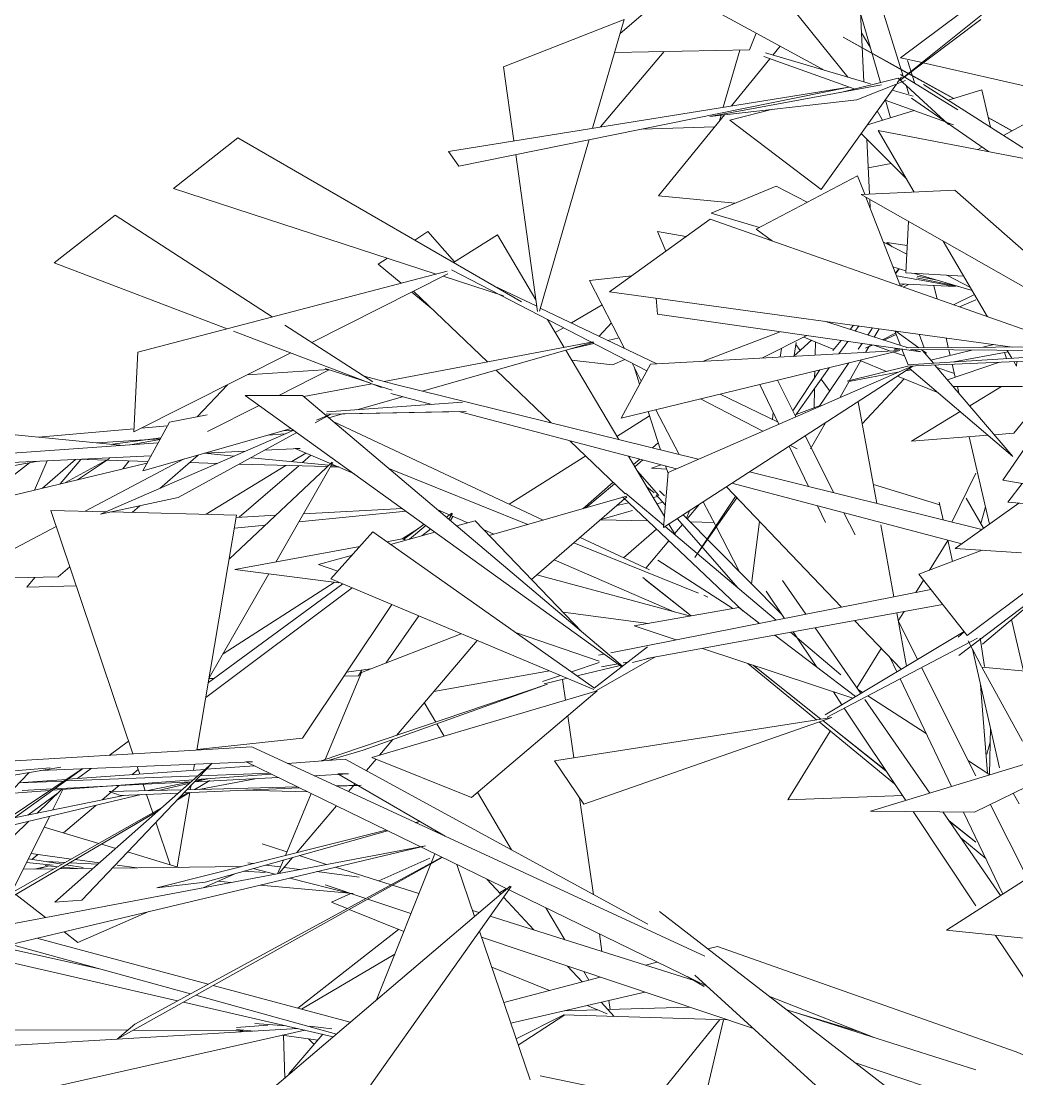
# Model space of a CAD drawing. Header units: millimetres. Extents: x 78096 to 288885, y -20632 to 149556.
# Drawn here: x 249550.6 to 249843.1, y 93998 to 94308.8 of the extents above; entities that cross this region are included whole.
import ezdxf

# ---------------------------------------------------------------- set-up
doc = ezdxf.new("R2010")
doc.units = ezdxf.units.MM
doc.layers.add('G-IMPT', color=8, linetype='Continuous', lineweight=9)
doc.layers.add('L-PLNT', color=71, linetype='Continuous', lineweight=9)

# ---------------------------------------------------------------- blocks, each defined once
blk = doc.blocks.new('ZZ-V - Tree Broadleaf 2 - 3dtree rotund SIMPLU-4826084-TOMH A-A')
at = {"layer": 'G-IMPT'}
for p, q in [((24096.96, 94292.33), (24045.24, 94356.51)), ((24011.87, 94336.93), (24090.23, 94294.3)), ((24159.46, 94329.33), (24113.03, 94291.96)), ((24136.01, 94309.27), (24112.21, 94291.3)), ((24113.92, 94293.8), (24095.62, 94304.1)), ((24095.62, 94304.1), (24128.09, 94286.08)), ((24072.3, 94298.37), (24098.83, 94288.83)), ((24072.77, 94299.43), (24103.6, 94290.38)), ((24113.92, 94293.8), (24127.95, 94286.03)), ((24111.74, 94292.05), (24094.84, 94287.83)), ((24099.59, 94285.66), (24113.91, 94291.34)), ((24111.49, 94290.61), (24112.69, 94292.29)), ((24111.74, 94292.05), (24126.53, 94278.37)), ((24112.4, 94293.1), (24129.32, 94282.71)), ((24097.22, 94289.41), (23979.72, 94270.51)), ((23982.75, 94266.19), (24097.3, 94289.38)), ((24106.82, 94290.04), (24056.43, 94280.75)), ((24089.1, 94259.3), (24111.25, 94290.29)), ((24109.98, 94288.5), (24116.14, 94286.69)), ((24119.18, 94290.16), (24178.42, 94252.35)), ((24126.39, 94285.56), (24136.31, 94288.59)), ((24136.31, 94288.59), (24138.87, 94277.6)), ((24099.59, 94285.66), (24056.43, 94280.75)), ((24107.88, 94285.57), (24125.65, 94279.18)), ((24115.66, 94286.14), (24138.26, 94270.42)), ((24074.94, 94282.86), (24062.28, 94279.69)), ((24102.7, 94278.32), (24116.41, 94282.51)), ((24089.1, 94259.3), (24062.28, 94279.69)), ((24126.36, 94278.93), (24128.02, 94278.33)), ((24138.2, 94280.47), (24145.27, 94276.55)), ((24138.23, 94280.35), (24145.18, 94276.5)), ((24142.71, 94275.14), (24152.79, 94280.67)), ((24100.88, 94275.78), (24114.27, 94262.31)), ((24149.24, 94268.32), (24105.86, 94276.61)), ((24105.86, 94276.61), (24116.49, 94258.53)), ((23982.75, 94266.19), (23979.72, 94270.51)), ((24135.17, 94271.01), (24136.43, 94271.7)), ((24070, 94247.63), (24099.83, 94263.36)), ((24101.95, 94257.88), (24099.83, 94263.36)), ((24056.81, 94252.34), (24075.88, 94260.29)), ((24075.88, 94260.29), (24085, 94255.54)), ((24100.83, 94257.84), (24128.4, 94259.06)), ((24100.83, 94257.84), (24167.12, 94220.19)), ((24112.4, 94230.9), (24102.29, 94257.01)), ((24128.4, 94259.06), (24167.83, 94224.32)), ((23863.88, 94237.72), (23881.74, 94251.72)), ((23927.92, 94221.86), (23881.74, 94251.72)), ((24026.98, 94229.26), (24056.49, 94250.56)), ((24056.49, 94250.56), (24162.89, 94213.15)), ((24056.81, 94252.34), (24070.98, 94248.14)), ((24070, 94247.63), (24074.85, 94244.1)), ((24114.77, 94249.92), (24113.98, 94234.79)), ((24043.5, 94241.18), (24041.09, 94247)), ((24049.41, 94245.45), (24041.09, 94247)), ((24124.94, 94244.14), (24138.02, 94221.9)), ((24107.39, 94243.85), (24114.27, 94240.26)), ((24109.99, 94242.5), (24108.39, 94243.74)), ((24108.39, 94243.74), (24114.4, 94242.81)), ((23863.88, 94237.72), (23914.67, 94218.39)), ((24110.22, 94236.53), (24114.02, 94235.4)), ((24113.98, 94234.79), (24130.98, 94233.87)), ((24117.24, 94232.86), (24111.21, 94233.98)), ((24116.54, 94234.66), (24133.47, 94229.64)), ((24117.15, 94233.38), (24129.52, 94230.81)), ((24117.28, 94233.81), (24123.18, 94232.69)), ((24128.46, 94230.77), (24117.4, 94232.83)), ((24126, 94234.14), (24132.96, 94230.51)), ((24026.98, 94229.26), (24145.3, 94213.02)), ((24112.15, 94231.55), (24128.46, 94230.77)), ((24112.36, 94231), (24113.62, 94231.48)), ((24114.8, 94231.42), (24113.21, 94230.62)), ((24040.69, 94227.38), (24041.06, 94222.67)), ((24041.06, 94222.67), (24118.37, 94211.59)), ((23957.48, 94202.75), (23931.59, 94219.48)), ((24090.09, 94220.6), (24114.64, 94212.78)), ((23916.5, 94217.69), (23959.97, 94201.14)), ((24054.23, 94208.8), (24077.04, 94217.51)), ((24084.9, 94216.39), (24071.73, 94209.76)), ((24111.08, 94217.71), (24117.82, 94212.8)), ((24119.4, 94212.81), (24117.87, 94216.78)), ((24114.23, 94212.77), (24165.91, 94213.18)), ((24030.36, 94192.12), (24112.26, 94211.97)), ((24039, 94207.97), (24112.26, 94211.97)), ((24110.62, 94212.36), (24113.13, 94212.34)), ((24114.6, 94207.8), (24160.23, 94210.71)), ((24115.4, 94212.32), (24161.36, 94211.87)), ((24116.1, 94212.31), (24118.37, 94211.59)), ((24118.53, 94212.29), (24120.03, 94211.19)), ((24143.81, 94212.04), (24145.16, 94209.74)), ((24039, 94207.97), (24030.36, 94192.12)), ((24042.79, 94159.95), (24116.08, 94207.42)), ((24115.89, 94207.41), (24044.19, 94176.19)), ((24165.3, 94209.64), (24114.57, 94207.35)), ((24126.22, 94203.4), (24141.53, 94208.57)), ((24145.7, 94187.68), (24163.46, 94209.56)), ((24145.74, 94208.76), (24146.52, 94207.44)), ((24146.58, 94208.8), (24146.52, 94207.44)), ((23920.55, 94204.85), (23944.44, 94206.37)), ((23929.82, 94198.81), (23944.58, 94206.32)), ((23943.48, 94206.68), (23956.52, 94202.45)), ((23954.89, 94204.43), (23963.75, 94202.1)), ((23914.76, 94201.93), (23905.89, 94192.5)), ((23957.82, 94202.03), (23963.1, 94200.32)), ((23963.76, 94202.15), (24053.02, 94180.04)), ((24127.92, 94201.4), (24148.23, 94201.38)), ((24142.13, 94201.39), (24132.76, 94195.72)), ((24160.86, 94200.73), (24142.46, 94173.91)), ((23919.99, 94198.81), (24030.6, 94119.08)), ((23919.99, 94198.81), (23936.76, 94198.81)), ((24030.81, 94119.24), (23936.76, 94198.81)), ((23962.73, 94199.32), (23974.76, 94196.16)), ((23908.88, 94188.16), (23924.06, 94195.88)), ((23943.92, 94193.95), (23983.78, 94196.8)), ((24105.49, 94167.04), (24100.04, 94196.89)), ((23940.48, 94190.78), (23945.13, 94193.32)), ((23945.13, 94193.32), (23940.88, 94191.48)), ((23943.72, 94193.28), (23982.84, 94194.07)), ((23982.84, 94194.07), (23944.2, 94193.3)), ((23944.2, 94193.3), (23984.83, 94194.06)), ((23983.14, 94193.95), (24046.63, 94177.25)), ((24129.98, 94194.03), (24115.64, 94185.35)), ((23934.2, 94188.57), (23877.5, 94163.93)), ((23900.31, 94168.79), (23935.17, 94187.87)), ((24138.1, 94187.09), (24115.64, 94185.35)), ((24145.7, 94187.68), (24139.97, 94187.24)), ((24042.79, 94159.95), (24044.19, 94176.19)), ((24068.06, 94176.31), (24136.31, 94159.41)), ((24062.9, 94172.97), (24130.4, 94155.22)), ((24132.03, 94128.25), (24194.13, 94174.96)), ((24150.55, 94172.51), (24142.46, 94173.91)), ((24148.13, 94172.93), (24143.98, 94167.39)), ((24061.28, 94171.92), (24095.15, 94136.6)), ((23900.31, 94168.79), (23877.5, 94163.93)), ((24147.21, 94167.15), (24128.46, 94153.84)), ((24177.59, 94164.87), (24143.98, 94167.39)), ((23982.11, 94160.45), (23987.48, 94161.94)), ((24018.86, 94129.35), (23987.48, 94161.94)), ((24110.5, 94139.64), (24106.64, 94160.73)), ((23945.14, 94144.88), (23957.49, 94158.67)), ((24022.54, 94112.83), (23957.49, 94158.67)), ((23962.66, 94155.03), (23975.7, 94158.66)), ((23941.47, 94149.13), (23951.43, 94151.9)), ((24117.77, 94146.26), (24136.45, 94153.33)), ((24148, 94152.59), (24128.46, 94153.84)), ((23941.47, 94149.13), (23946.88, 94147.26)), ((23945.14, 94144.88), (24022.34, 94112.44)), ((24117.77, 94146.26), (24132.03, 94128.25)), ((24121.32, 94141.78), (24027.33, 94123.18)), ((24129.52, 94122.39), (24157.04, 94143.3)), ((24136.52, 94125.72), (24157.37, 94143.36)), ((24034.24, 94131.08), (24064.92, 94136.47)), ((24124.79, 94137.39), (24037.96, 94121.48)), ((24071.01, 94131.82), (24064.92, 94136.47)), ((24098.94, 94132.65), (24112.65, 94118.35)), ((24114.21, 94119.29), (24111.36, 94134.93)), ((23999.38, 94129.15), (24023.89, 94120.69)), ((24034.24, 94131.08), (24046.58, 94126.99)), ((24090.34, 94104.96), (24131.1, 94129.43)), ((24129.35, 94127.78), (24131.18, 94129.32)), ((24099.23, 94110.29), (24075.55, 94128.36)), ((24090.85, 94104.22), (24135.03, 94127.46)), ((24136.19, 94119.16), (24132.32, 94126.69)), ((24137.14, 94119.16), (24135.83, 94127.49)), ((24022.44, 94112.76), (24038.15, 94124.93)), ((24054.25, 94124.44), (24098.41, 94109.8)), ((24015.79, 94117.59), (24023.93, 94120.29)), ((24022.96, 94112.02), (24040.29, 94121.9)), ((24025.44, 94122.8), (24023.72, 94122.46)), ((24029.45, 94119.92), (24024.61, 94119.03)), ((24032.37, 94120.45), (24030.94, 94120.19)), ((24033.69, 94120.37), (24039.86, 94121.88)), ((24017.47, 94116.4), (24030.05, 94119.48)), ((24177.05, 94115.25), (24136.33, 94118.96)), ((24148.25, 94097.18), (24136.33, 94118.96)), ((23942.31, 94091.42), (24008.78, 94114)), ((23954.58, 94094.59), (24008.78, 94114)), ((24007.33, 94114.78), (24012.61, 94116.53)), ((24007.74, 94114.02), (24014.6, 94115.69)), ((24023.33, 94112.03), (23957.17, 94092.42)), ((23986.38, 94080.68), (24023.35, 94112.03)), ((24010.82, 94091.42), (24092.22, 94104.19)), ((24092.22, 94104.19), (24019.42, 94078.74)), ((23954.58, 94094.59), (23944.3, 94091.56)), ((23986.38, 94080.68), (23957.17, 94092.42)), ((24010.82, 94091.42), (24019.42, 94078.74))]:
    blk.add_line(p, q, dxfattribs=at)
blk = doc.blocks.new('ZZ-V - Tree Broadleaf 2 - 3dtree rotund SIMPLU-4826109-TOMH A-A')
at = {"layer": 'G-IMPT'}
for p, q in [((24101.71, 94290.93), (24099.9, 94328.15)), ((24102.3, 94327.63), (24113.25, 94292.58)), ((24112.48, 94298), (24144.52, 94321.98)), ((24030.09, 94305.11), (24045.65, 94318.55)), ((24100.73, 94311.03), (24106.52, 94290.75)), ((23995.87, 94295.3), (24031.29, 94309.25)), ((24031.29, 94309.25), (24022, 94277.31)), ((24068.07, 94300.29), (24070.06, 94305.27)), ((24101.01, 94305.3), (24103.56, 94301.13)), ((24028.48, 94299.58), (24068.07, 94300.29)), ((24060.39, 94283.48), (24065.21, 94300.24)), ((24074.94, 94298.79), (24077.09, 94301.45)), ((24024.33, 94277.68), (24043.01, 94299.84)), ((24062.84, 94283.88), (24074.08, 94297.73)), ((24112.48, 94298), (24118.76, 94296.57)), ((24114.44, 94297.2), (24116.68, 94290.47)), ((23995.87, 94295.3), (23998.87, 94273.59)), ((24119.08, 94296.49), (24189.84, 94280.33)), ((24114.1, 94289.86), (24114.86, 94287.45)), ((24108.01, 94285.53), (24109.48, 94280.39)), ((24105.62, 94282.41), (24107.18, 94279.69)), ((24041.38, 94257.43), (24060.69, 94281.23)), ((24059.23, 94279.43), (24059.72, 94281.12)), ((24057.8, 94277.67), (24036.41, 94277.05)), ((23898.89, 94259.59), (23917.82, 94274.49)), ((23917.82, 94274.49), (24001.16, 94226.3)), ((24021.02, 94273.94), (24006.36, 94223.55)), ((24103.33, 94257.95), (24102.54, 94274.11)), ((23999.43, 94269.57), (24005.81, 94223.41)), ((24109.71, 94266.89), (24102.95, 94265.66)), ((23898.89, 94259.59), (23976.08, 94234.46)), ((24041.38, 94257.43), (24063.85, 94255.27)), ((24103.53, 94253.82), (24103.4, 94256.38)), ((23973.64, 94246.99), (23969.78, 94244.45)), ((23973.64, 94246.99), (23981.42, 94238.08)), ((23981.11, 94237.89), (23994.02, 94245.94)), ((23994.02, 94245.94), (24005.33, 94226.87)), ((23961.72, 94239.14), (23959.02, 94237.36)), ((23888.4, 94211.51), (23979.32, 94235.31)), ((23965.76, 94231.76), (23959.02, 94237.36)), ((23980.54, 94235.72), (24037.91, 94205.98)), ((24110.93, 94234.7), (24111.98, 94236)), ((24112.05, 94235.98), (24111, 94234.51)), ((23979.44, 94234.5), (23939.49, 94214.38)), ((23978.08, 94233.81), (23995.81, 94228.04)), ((24033.49, 94233.96), (24021.09, 94232.61)), ((24021.09, 94232.61), (24031.36, 94212.63)), ((23975.21, 94223.93), (23968.88, 94229.18)), ((23969.44, 94229.47), (23991.15, 94208.65)), ((23993, 94231.02), (24005.59, 94224.98)), ((24122.25, 94231.07), (24123.17, 94227.12)), ((24128.01, 94225.42), (24134.17, 94228.45)), ((24134.6, 94226.9), (24129.79, 94224.79)), ((24006.63, 94224.48), (24040.85, 94208.08)), ((24015.8, 94220.09), (24024.81, 94225.37)), ((24008.76, 94221.1), (24013.62, 94212.9)), ((24023.93, 94216.19), (24027.51, 94220.11)), ((24097.61, 94218.2), (24098.6, 94219.43)), ((24100.18, 94219.21), (24099.12, 94217.72)), ((24011.02, 94217.28), (24013.41, 94218.68)), ((24104.25, 94218.65), (24102.82, 94216.54)), ((24106.14, 94218.39), (24104.73, 94215.93)), ((24107.15, 94215.16), (24111.01, 94217.06)), ((24111.17, 94216.65), (24107.51, 94215.05)), ((24110.74, 94217.76), (24112.41, 94213.49)), ((23960.73, 94202.89), (24022.14, 94214.51)), ((23972.07, 94200.09), (24022.32, 94214.42)), ((24014.82, 94212.28), (24022.39, 94214.03)), ((24026.47, 94214.97), (24029.76, 94215.73)), ((24081, 94210.26), (24086.29, 94214.99)), ((24081.23, 94210.48), (24081.81, 94214.32)), ((24081.73, 94213.78), (24082.99, 94212.04)), ((24084, 94215.93), (24092.82, 94212.27)), ((24087.35, 94210.61), (24087.42, 94214.52)), ((24092.59, 94211.98), (24094.98, 94214.94)), ((24096.95, 94214.66), (24094.36, 94210.99)), ((24101.14, 94214.06), (24100, 94212.38)), ((24103.12, 94213.11), (24102.16, 94211.42)), ((24102.18, 94212.71), (24104.06, 94213.64)), ((24104.24, 94213.61), (24102.18, 94212.71)), ((24104.61, 94213.56), (24109.54, 94211.82)), ((24125.82, 94215.69), (24126.48, 94212.87)), ((24139.85, 94213.77), (24136.59, 94212.95)), ((23888.4, 94211.51), (23887.24, 94188.07)), ((23933.33, 94211.28), (23887.24, 94188.07)), ((24014.11, 94212.08), (24029.69, 94185.82)), ((24077.44, 94212.63), (24077.11, 94210.05)), ((24110.4, 94211.52), (24113.63, 94210.38)), ((24112.86, 94212.34), (24114.64, 94207.8)), ((24122.08, 94208.27), (24118.89, 94212.03)), ((24133.38, 94212.14), (24121.36, 94209.12)), ((24126.63, 94212.21), (24127.02, 94210.54)), ((24144.05, 94211.64), (24128.14, 94208.66)), ((24142.99, 94211.44), (24143.59, 94209.64)), ((24015.84, 94209.16), (24027.88, 94207.8)), ((24031.47, 94209.32), (24027.88, 94207.8)), ((24033.69, 94208.08), (24036.29, 94203.01)), ((24034.16, 94207.17), (24035.79, 94202.08)), ((24091.48, 94206.93), (24081.5, 94192.83)), ((24097.26, 94208.34), (24088.59, 94195.53)), ((24100.9, 94209.22), (24094.57, 94198.13)), ((24114.58, 94207.42), (24096.81, 94202.95)), ((24100.76, 94208.98), (24108.32, 94205.84)), ((24145.4, 94180.85), (24115.02, 94206.82)), ((24145.4, 94180.85), (24122.56, 94207.71)), ((24123.13, 94207.03), (24128.26, 94205.23)), ((24127.63, 94207.94), (24128.5, 94204.17)), ((23993.66, 94206.24), (24009.82, 94190.74)), ((24088.78, 94206.28), (24080.77, 94194.28)), ((24087.21, 94203.93), (24087.25, 94205.91)), ((24111.68, 94205.58), (24097.28, 94202.88)), ((24101.21, 94190.47), (24113.47, 94203.71)), ((24111.56, 94204.5), (24123.57, 94199.51)), ((24115.62, 94206.31), (24113.86, 94205.99)), ((23937.21, 94198.44), (23957.16, 94202.21)), ((24071.11, 94202), (24076.67, 94190.33)), ((24076.27, 94203.25), (24081.66, 94192.51)), ((24087.04, 94195.17), (24087.15, 94200.81)), ((24089.12, 94203.59), (24091.67, 94200.07)), ((24129.15, 94201.4), (24129.61, 94199.42)), ((23952.78, 94194.59), (23966.19, 94198.41)), ((24053.73, 94197.79), (24072.01, 94188.31)), ((24059.43, 94199.17), (24076.32, 94191.07)), ((24040.61, 94194.61), (24047.38, 94181.44)), ((24081.77, 94193.21), (24088.8, 94195.83)), ((23897.72, 94190.96), (23908.83, 94193.06)), ((23944.54, 94192.23), (23948.54, 94193.38)), ((24029.14, 94186.75), (24038.75, 94192.79)), ((24038.35, 94194.06), (24041.95, 94182.78)), ((24075.05, 94193.72), (24074.81, 94191.8)), ((23825.61, 94189.75), (23884.07, 94184.13)), ((23887.28, 94188.99), (23859.29, 94186.51)), ((23897.12, 94189.87), (23889.45, 94189.19)), ((23897.72, 94190.96), (23889.85, 94176.64)), ((23889.85, 94176.64), (23933.49, 94189.08)), ((23934.13, 94188.62), (23931.2, 94188.43)), ((23946, 94191), (24007.47, 94162.19)), ((24090.37, 94190.76), (24085.99, 94183.1)), ((23895.04, 94186.08), (23876.39, 94184.87)), ((23895.21, 94186.38), (23880.96, 94184.43)), ((23886.19, 94184.28), (23894.9, 94185.83)), ((23931.74, 94187.5), (23926.69, 94187.15)), ((24015.29, 94185.5), (24031.54, 94169.91)), ((24084.46, 94186.94), (24092.87, 94170.17)), ((24132.57, 94186.66), (24138.54, 94161)), ((23894.37, 94184.86), (23811.75, 94179)), ((23920.05, 94182.42), (23908.08, 94181.84)), ((23936.13, 94183.2), (23925.72, 94182.7)), ((23934.61, 94183.22), (23952.04, 94175.71)), ((23934.61, 94183.22), (23936.13, 94183.2)), ((24041.29, 94184.84), (24039.6, 94183.36)), ((24079.74, 94183.88), (24085.39, 94172.02)), ((24080.1, 94184.12), (24082.1, 94183.08)), ((23800.56, 94157.14), (23891.11, 94178.94)), ((23892.29, 94181.07), (23812.18, 94177.17)), ((23821.94, 94172.82), (23859.17, 94179.46)), ((23840.95, 94166.86), (23856.57, 94178.99)), ((23858.05, 94170.98), (23861.82, 94179.59)), ((23860.41, 94171.55), (23870.07, 94179.99)), ((23865.64, 94172.81), (23871.64, 94179.99)), ((23867.17, 94173.18), (23880.11, 94180.29)), ((23870.65, 94180.02), (23891.38, 94179.41)), ((23870.74, 94174.03), (23880.11, 94180.29)), ((23872.99, 94164.76), (23902.07, 94180.12)), ((23883.99, 94177.22), (23885.9, 94179.57)), ((23894.9, 94171.49), (23906.14, 94181.28)), ((23903.59, 94179.06), (23911.77, 94178.82)), ((23908.03, 94181.82), (23916.74, 94180.98)), ((23915.25, 94150.66), (23945.47, 94179.21)), ((23921.72, 94180.5), (23944.52, 94178.31)), ((23928.92, 94149.85), (23945.72, 94179.1)), ((23933.69, 94179.35), (23937.76, 94181.86)), ((23939.26, 94181.21), (23936.77, 94179.06)), ((23997.5, 94166.87), (24019.98, 94181)), ((24032.58, 94180.95), (24043.08, 94163.25)), ((24035.84, 94180.09), (24034.03, 94178.51)), ((24034.42, 94177.85), (24036.79, 94179.84)), ((23908.54, 94163.87), (23931.87, 94178.24)), ((23935.69, 94178.12), (23918.17, 94163.01)), ((23918.29, 94178.63), (23944.07, 94177.88)), ((23945.01, 94177.85), (23947.52, 94177.78)), ((23945.23, 94178.24), (23946.43, 94178.13)), ((23962.13, 94177.35), (24002.98, 94160.91)), ((24035.22, 94176.5), (24041.42, 94169.39)), ((24039.28, 94177.39), (24042.11, 94178.44)), ((24043.74, 94177.17), (24039.28, 94177.39)), ((24043.44, 94178.09), (24044.16, 94175.85)), ((24134.6, 94175.96), (24127.55, 94161.58)), ((24028.03, 94173.28), (24019.14, 94165.52)), ((24020.03, 94165.78), (24028.47, 94172.86)), ((24104.48, 94172.58), (24123.95, 94166.62)), ((24031.69, 94170.1), (24042.85, 94160.68)), ((24040.08, 94170.16), (24037.91, 94171.97)), ((24040.71, 94169.63), (24043.36, 94166.6)), ((24041.62, 94170.77), (24043.11, 94169.26)), ((23886.78, 94164.42), (23889.05, 94166.39)), ((24031.94, 94169.18), (23991.6, 94157.66)), ((24004.09, 94144.7), (24032.01, 94168.97)), ((24029.1, 94166.44), (24032.6, 94167.21)), ((24030.76, 94168.96), (24066.25, 94135.45)), ((24039.79, 94168.8), (24041.17, 94169.1)), ((24042.6, 94167.47), (24040.87, 94166.98)), ((24049.79, 94162.52), (24053.43, 94166.84)), ((24063.96, 94169.12), (24052.01, 94151.22)), ((24064.4, 94168.67), (24052.41, 94151.74)), ((24054.52, 94167.54), (24058.17, 94160.44)), ((24088.1, 94166.34), (24090.45, 94161.42)), ((24124.95, 94162.22), (24123.76, 94167.43)), ((24136.81, 94159.77), (24131.72, 94168.64)), ((23879.07, 94164.61), (23862.85, 94165.02)), ((23862.85, 94165.02), (23886.98, 94093.45)), ((23917.44, 94163.64), (23880.53, 94164.57)), ((23917.44, 94163.64), (23905.79, 94094.56)), ((23917.32, 94162.97), (23928.93, 94163.58)), ((23935.72, 94161.68), (23967.22, 94164.77)), ((23937.06, 94164.01), (23966.14, 94165.55)), ((23976.53, 94165.16), (23985.38, 94161.36)), ((23980.62, 94164.18), (23979.07, 94163.02)), ((23979.79, 94162.41), (23980.89, 94164.06)), ((23980.25, 94162.02), (23980.98, 94163.25)), ((24033.69, 94164.97), (24024.43, 94162.38)), ((24048.61, 94163.71), (24077.56, 94134.43)), ((24050.44, 94164.9), (24049.56, 94162.75)), ((24095.81, 94164.32), (24099.07, 94157.83)), ((24137.36, 94166.1), (24135.99, 94161.2)), ((23834.01, 94144.18), (23864.46, 94160.26)), ((23916.79, 94159.82), (23925.89, 94160.71)), ((23966.46, 94156.5), (23972.52, 94160.95)), ((23973, 94160.61), (23968.26, 94156.59)), ((24038.22, 94161.92), (24024.24, 94162.22)), ((24043.32, 94160.29), (24075.88, 94132.79)), ((24044.42, 94161), (24046.36, 94157.71)), ((24046.1, 94158.15), (24048.39, 94160.86)), ((24046.88, 94162.59), (24064.79, 94142.15)), ((24057.62, 94161.5), (24050.64, 94161.65)), ((24058.34, 94160.11), (24065.01, 94147.13)), ((24071.01, 94161.77), (24068.69, 94143.4)), ((23966.02, 94156.63), (23970.83, 94159.71)), ((23974.46, 94159.55), (23971.83, 94157.59)), ((23989.93, 94159.39), (23993.01, 94158.07)), ((24018.35, 94157.09), (24038.69, 94147.56)), ((24031.09, 94151.12), (24040.75, 94159.53)), ((23953.63, 94154.36), (23916.96, 94147.66)), ((23966.02, 94156.62), (23961.56, 94155.81)), ((23966.02, 94156.62), (23967.22, 94156.3)), ((24016.49, 94155.48), (24053.14, 94140.73)), ((24037.6, 94148.07), (24044.37, 94156.11)), ((24120.95, 94147.46), (24126.32, 94156.18)), ((24127.72, 94150.02), (24126.3, 94156.3)), ((23865.03, 94145.46), (23868.44, 94148.43)), ((24010.7, 94150.45), (24046, 94135.25)), ((24041.18, 94150.38), (24063.17, 94136.16)), ((23865.03, 94145.46), (23835.17, 94144.79)), ((23855.83, 94142.44), (23858.16, 94145.31)), ((23909.37, 94115.8), (23926.92, 94146.36)), ((23947.42, 94143.69), (23916.96, 94147.66)), ((24005.63, 94146.04), (24050.76, 94133.98)), ((24050.94, 94134.01), (24036.72, 94145.32)), ((24037.52, 94144.64), (24050.9, 94134.01)), ((23855.83, 94142.44), (23870.32, 94142.87)), ((23951.39, 94142.26), (23908.4, 94110.02)), ((23909.14, 94114.43), (23948.63, 94143.42)), ((23913.46, 94122.92), (23946.11, 94143.86)), ((24077.8, 94144.44), (24084.66, 94134.52)), ((24116.91, 94140.9), (24119.14, 94144.53)), ((24054.66, 94140.08), (24055.88, 94139.51)), ((24072.99, 94141.29), (24078.34, 94133.27)), ((23936.76, 94098.12), (23963.03, 94137.37)), ((24111.78, 94132.59), (24113.46, 94135.31)), ((23961.29, 94120.16), (23970.99, 94134.02)), ((24038.45, 94131.82), (24013.34, 94135.09)), ((24111.81, 94132.44), (24117.44, 94121.23)), ((24145.07, 94132.95), (24148.58, 94117.85)), ((24080.12, 94129.2), (24094.94, 94116.68)), ((24080.95, 94129.35), (24087.88, 94118.96)), ((24087.41, 94130.54), (24100.78, 94111.22)), ((23983.43, 94128.79), (23954.12, 94117.37)), ((23988.1, 94126.83), (23964.37, 94098.91)), ((24099.63, 94112.88), (24106.78, 94124.48)), ((24141.52, 94089.37), (24133.59, 94124.21)), ((24067.6, 94120.02), (24087.77, 94103.49)), ((24109.3, 94121.85), (24111.34, 94117.57)), ((23943.48, 94091.82), (23954.12, 94117.37)), ((23956.83, 94118.42), (23949.7, 94117.46)), ((23953.19, 94116.41), (23954.17, 94118.06)), ((24009.32, 94117.91), (23975.34, 94111.81)), ((24069.16, 94119.5), (24089.05, 94103.7)), ((24089.08, 94103.7), (24069.24, 94119.47)), ((24118.64, 94118.84), (24134.6, 94087.03)), ((23910.8, 94115.65), (23909.34, 94115.62)), ((23953.19, 94116.41), (23948.95, 94116.33)), ((24013.15, 94115.34), (24014.03, 94109.27)), ((24112.32, 94115.51), (24127.38, 94083.91)), ((24138.01, 94087.78), (24135.97, 94113.75)), ((24092.72, 94111.69), (24095.24, 94107.9)), ((24099.99, 94112.36), (24101.28, 94111.53)), ((24102.83, 94110.52), (24119.98, 94099.44)), ((23972.55, 94108.54), (23975.93, 94102.84)), ((24102, 94109.46), (24121.02, 94081.96)), ((24014.69, 94104.69), (24016.49, 94092.31)), ((24095.92, 94106.88), (24113.97, 94079.8)), ((23976.23, 94102.34), (23978.38, 94098.71)), ((24088.5, 94102.89), (24110.71, 94084.7)), ((24089.58, 94103.27), (24108.17, 94088.5)), ((24108.14, 94088.55), (24089.61, 94103.28)), ((24103.62, 94076.64), (24186.27, 94101.92)), ((24134.12, 94076.38), (24186.41, 94101.86)), ((24138.84, 94101.16), (24138.54, 94087.44)), ((23936.76, 94098.12), (23905.82, 94094.73)), ((24079.36, 94079.98), (24091.81, 94100.18)), ((23921.94, 94095.52), (23774.02, 94086.74)), ((23879.98, 94093.03), (23885.7, 94097.23)), ((23921.94, 94095.52), (24054.98, 94034)), ((23963.37, 94097.73), (23959.42, 94093.09)), ((24137.77, 94093.4), (24138.75, 94096.93)), ((23949.37, 94091.93), (23932.38, 94090.7)), ((23949.37, 94091.93), (24038.2, 94043.42)), ((23958.42, 94091.92), (23955.56, 94088.55)), ((23789.99, 94034.25), (23872.11, 94089.07)), ((23795.19, 94033.95), (23872.17, 94089.07)), ((23862.64, 94089.33), (23795.86, 94083.83)), ((23830.65, 94083.54), (23865.82, 94089.6)), ((23922.09, 94091.15), (23859.79, 94088.56)), ((23910.27, 94090.77), (23864.06, 94049.87)), ((23908.19, 94088.93), (23867.88, 94086)), ((23870.68, 94086.2), (23874.74, 94089.18)), ((23871.94, 94050.51), (23910.27, 94090.77)), ((23888.51, 94088.92), (23886.68, 94087.37)), ((23888.23, 94089.74), (23888.97, 94087.54)), ((23905.1, 94090.49), (23904.8, 94088.69)), ((23922.58, 94089.98), (23908.54, 94088.96)), ((23920.24, 94091.12), (23922.09, 94091.15)), ((23920.24, 94091.12), (24055.7, 94025.12)), ((24125.95, 94041.64), (24199.89, 94089.26)), ((24132.41, 94091.41), (24138.67, 94087.36)), ((23832.78, 94063.43), (23856.5, 94087.99)), ((23867.47, 94085.97), (23854.76, 94085.04)), ((23863.41, 94082.8), (23904.73, 94085.87)), ((23867.21, 94085.52), (23906, 94087)), ((23929.65, 94086.54), (23905.05, 94085.29)), ((23905.15, 94083.02), (23909.61, 94085.64)), ((23905.24, 94085.49), (23907.34, 94085.91)), ((23905.67, 94085.94), (23927.55, 94087.56)), ((23905.87, 94085.45), (23908.96, 94086.18)), ((23906.7, 94087.02), (23927.06, 94087.8)), ((23906.83, 94083.14), (23922.89, 94086.19)), ((23950.26, 94087.58), (23940.21, 94087.07)), ((23950.26, 94087.58), (23947.16, 94087.57)), ((23947.16, 94087.57), (23978.72, 94069.27)), ((23850.57, 94081.85), (23862.63, 94082.74)), ((23853.61, 94085), (23866.76, 94085.5)), ((23863.28, 94083.17), (23854.49, 94082.73)), ((23858.85, 94076.07), (23865.99, 94082.99)), ((23863.49, 94077.16), (23866.39, 94083.02)), ((23904.01, 94085.24), (23863.98, 94083.21)), ((23880.03, 94082.38), (23901.4, 94082.93)), ((23882.91, 94084.17), (23880.82, 94082.4)), ((23889.99, 94084.53), (23890.62, 94082.65)), ((23891.35, 94082.67), (23904.02, 94085.24)), ((23894.54, 94082.75), (23903.65, 94084.92)), ((23935.92, 94083.49), (23901.96, 94082.05)), ((23902.83, 94082.96), (23935.28, 94083.8)), ((23904.05, 94084.24), (23903.84, 94082.99)), ((23904.94, 94083.02), (23908.46, 94085.01)), ((23908.24, 94083.1), (23906.83, 94083.14)), ((23938.4, 94082.28), (23919.52, 94082.79)), ((23946.67, 94084.09), (23954.02, 94084.28)), ((23952.95, 94084.21), (23946.96, 94083.95)), ((23952.22, 94084.63), (23950.33, 94082.4)), ((23847.81, 94071.63), (23889.36, 94081.52)), ((23852.09, 94074.69), (23884.72, 94081.32)), ((23856.11, 94075.51), (23865, 94082.03)), ((23880.58, 94082.19), (23877.93, 94079.94)), ((23880.03, 94082.38), (23883.3, 94081.26)), ((23900.34, 94081.98), (23883.3, 94081.26)), ((23890.98, 94081.59), (23892.81, 94076.15)), ((23903.69, 94082.12), (23900.01, 94060.29)), ((23900.03, 94080.02), (23903.61, 94082.12)), ((23900.48, 94080.49), (23903.34, 94082.11)), ((23931.75, 94063.66), (23939.32, 94081.83)), ((23988.16, 94082.2), (23998.19, 94065.27)), ((24018.19, 94080.55), (24022.31, 94052.1)), ((24113.01, 94081.23), (24079.36, 94079.98)), ((24147.28, 94078.79), (24145.56, 94081.95)), ((23827.25, 94039.01), (23895.4, 94077.61)), ((23834.46, 94041.57), (23894.37, 94076.7)), ((23876.05, 94078.35), (23866.57, 94070.3)), ((23946.76, 94078.2), (23935.12, 94064.51)), ((24103.62, 94076.64), (24134.12, 94076.38)), ((24116.15, 94076.53), (24134.6, 94048.83)), ((24124.82, 94076.46), (24141.83, 94051.87)), ((24130.96, 94076.4), (24142.46, 94052.28)), ((24138.81, 94078.66), (24149.71, 94056.94)), ((23819.07, 94037.47), (23856.38, 94073.67)), ((23851.35, 94052.66), (23862.48, 94075.12)), ((23893.74, 94073.41), (23897.95, 94060.91)), ((23970.02, 94073.29), (23971.25, 94073.6)), ((23970.12, 94073.25), (23971.29, 94073.58)), ((24134.6, 94067.51), (24126.62, 94073.86)), ((24126.65, 94073.82), (24134.6, 94067.5)), ((23860.93, 94071.99), (23876.99, 94067.18)), ((23894, 94054.16), (23961.33, 94071.1)), ((23908.19, 94055.81), (23961.76, 94070.89)), ((23877.76, 94066.96), (23881.94, 94065.7)), ((23924.96, 94067), (23932.19, 94064.71)), ((24130.13, 94068.78), (24137.45, 94062.78)), ((23972.96, 94066.51), (23805.28, 94034.86)), ((23845.88, 94036.25), (23972.96, 94066.51)), ((23857.07, 94064.2), (23868.88, 94062.59)), ((23859.05, 94063.93), (23857.32, 94062.46)), ((23885.41, 94064.66), (23900.51, 94060.14)), ((23958.57, 94021.24), (23975.61, 94064.15)), ((23855.76, 94061.55), (23863.57, 94060.82)), ((23856.29, 94062.62), (23866.18, 94061.06)), ((23861.59, 94061.84), (23867.08, 94061.57)), ((23867.38, 94060.87), (23872.34, 94060.09)), ((23868.46, 94061.5), (23876.74, 94061.09)), ((23870.05, 94062.44), (23877.17, 94061.47)), ((23882.32, 94060.77), (23888.11, 94059.99)), ((23882.36, 94009.61), (23977.81, 94063.08)), ((23887.59, 94014.08), (23977.69, 94063.13)), ((23920.78, 94061.49), (23922.33, 94061.29)), ((23925.99, 94060.82), (23930.34, 94060.26)), ((23929.57, 94058.41), (23931.18, 94062.28)), ((23933.87, 94063.04), (23929.91, 94058.39)), ((23935.78, 94063.58), (23943.87, 94061.02)), ((23959.22, 94056.16), (23974.17, 94062.86)), ((23987.31, 94045.72), (23982.12, 94060.97)), ((23854.78, 94059.57), (23863.75, 94059.68)), ((23861.13, 94060.32), (23858.07, 94059.61)), ((23859.6, 94059.85), (23862.26, 94060.54)), ((23861.17, 94060.64), (23864.84, 94060.3)), ((23865.39, 94059.7), (23875.31, 94059.83)), ((23866.2, 94060.18), (23870.74, 94059.77)), ((23880.87, 94059.9), (23918.65, 94060.36)), ((23907.83, 94054.22), (23917.42, 94058.41)), ((23919.46, 94058.98), (23925.85, 94058.67)), ((23922.26, 94059.77), (23928.64, 94058.15)), ((23931.39, 94060.13), (23936, 94059.54)), ((23940.98, 94058.9), (23953.47, 94057.29)), ((23946.46, 94060.2), (23962.8, 94055.03)), ((23890.13, 93962.94), (23997.78, 94054.64)), ((23908.19, 94055.81), (23894, 94054.16)), ((23912.01, 94056.05), (23915.72, 94055.71)), ((23924.33, 94054.93), (23951.63, 94052.47)), ((23933.07, 94057.01), (23950.83, 94052.48)), ((23934.33, 93964.48), (23998.08, 94054.5)), ((23943.48, 94055.02), (23955.42, 94051.01)), ((23963.21, 94054.9), (23970.96, 94052.45)), ((23990.94, 94056.68), (23995.01, 94052.28)), ((23852.55, 94052.17), (23861.28, 94045.43)), ((23945.26, 94049.9), (23951.01, 94052.48)), ((23996.67, 94053.88), (23994.64, 94052.69)), ((23995.86, 94051.37), (24004.77, 94041.75)), ((23871.94, 94050.51), (23864.06, 94049.87)), ((23945.26, 94049.9), (23949.92, 94048.02)), ((23955.95, 94050.83), (23968.63, 94046.57)), ((23870.84, 94038.05), (23891.66, 94047.15)), ((23950.5, 94047.78), (23966.53, 94041.3)), ((23986.72, 94047.46), (23988.64, 94046.86)), ((23991.93, 94045.82), (24051.87, 94026.85)), ((24008.29, 94048.22), (24013.82, 94038.89)), ((24041.64, 94047.12), (24119.65, 93986.89)), ((23858.73, 94039.31), (23909.12, 94025.81)), ((23866.74, 94041.22), (23870.84, 94038.05)), ((23965.02, 94041.91), (23935.41, 94018.76)), ((24003.64, 93997.7), (23988.79, 94041.38)), ((23989.39, 94039.59), (24069.28, 94012.75)), ((24023.98, 94040.58), (24024.72, 94035.44)), ((24125.95, 94041.64), (24164.96, 94037.63)), ((24140.38, 94040.16), (24167.94, 93998.8)), ((23877.58, 94030.23), (23848.11, 94036.78)), ((23851.18, 94037.51), (23903.92, 94022.97)), ((24058.65, 94036.93), (24055.81, 94036.18)), ((24146.42, 94005.96), (24058.65, 94036.93)), ((23900.1, 94020.89), (23842.21, 94034.21)), ((23963.87, 94034.59), (23936.48, 94018.47)), ((23992.37, 94030.86), (24009.35, 94023.99)), ((24014.62, 94031.11), (24018.9, 94026.5)), ((24040.93, 94032.28), (24037.54, 94031.39)), ((24024.22, 94027.89), (23995.9, 94020.46)), ((24019.38, 94029.52), (24020.86, 94027.01)), ((24049.74, 94028.08), (24054.8, 94025.15)), ((24052.04, 94028.47), (24107.36, 93978.03)), ((23910.57, 94025.41), (23950.81, 94014.63)), ((24037.34, 94023.48), (23997.99, 94014.32)), ((23945.82, 94010.38), (23901.8, 94020.5)), ((23905.46, 94022.55), (23946.74, 94011.17)), ((24024.47, 94020.49), (24028.34, 94016.31)), ((24026.81, 94021.03), (24027.19, 94018.38)), ((24104.7, 94010.14), (24073.74, 94022.34)), ((24023.5, 94018.27), (24013.71, 94017.98)), ((24020.38, 94019.53), (24026.29, 94017.14)), ((24050.45, 94019.08), (24026.44, 94018.36)), ((24079.03, 94018.26), (24134.6, 94000.68)), ((24081.17, 94017.58), (24101.05, 94011.58)), ((23887.59, 94014.08), (23882.36, 94009.61)), ((23922.75, 94014.3), (23932.03, 94013.55)), ((23999.55, 94009.75), (24013.52, 94016.81)), ((24000.18, 94007.88), (24013.86, 94016.8)), ((24061.63, 94015.32), (24013.37, 94016.82)), ((24040.34, 93991.92), (24059.39, 94015.39)), ((24054.3, 93989.03), (24060.46, 94015.36)), ((23816.52, 94012.57), (23885.49, 94012.29)), ((23839.97, 94007.21), (23935.41, 94012.79)), ((23848.52, 93992.24), (23937.44, 94012.32)), ((23887.12, 94012.28), (23919.41, 94012.15)), ((23917.36, 94012.54), (23922.68, 94012.04)), ((23917.43, 94013.05), (23926.64, 94013.73)), ((23919.41, 94012.15), (23917.45, 94011.74)), ((23932.78, 93999.5), (23942.8, 94011.08)), ((23938.93, 94013.52), (23945.39, 94012.65)), ((23930.84, 94010.83), (23941.32, 94009.37)), ((23931.63, 93998.29), (23931.25, 94010.77)), ((23940.25, 94008.14), (23938.53, 94009.76)), ((24169.16, 93996.24), (24146.42, 94005.96)), ((24099.18, 94002.7), (24134.6, 93990.8)), ((24006.63, 93998.91), (24145.8, 93970.07))]:
    blk.add_line(p, q, dxfattribs=at)

msp = doc.modelspace()

# ---------------------------------------------------------------- block references
at = {"layer": 'L-PLNT'}
for name in ['ZZ-V - Tree Broadleaf 2 - 3dtree rotund SIMPLU-4826109-TOMH A-A', 'ZZ-V - Tree Broadleaf 2 - 3dtree rotund SIMPLU-4826084-TOMH A-A']:
    msp.add_blockref(name, (225696.455, 0), dxfattribs=at)

doc.saveas('drawing.dxf')
